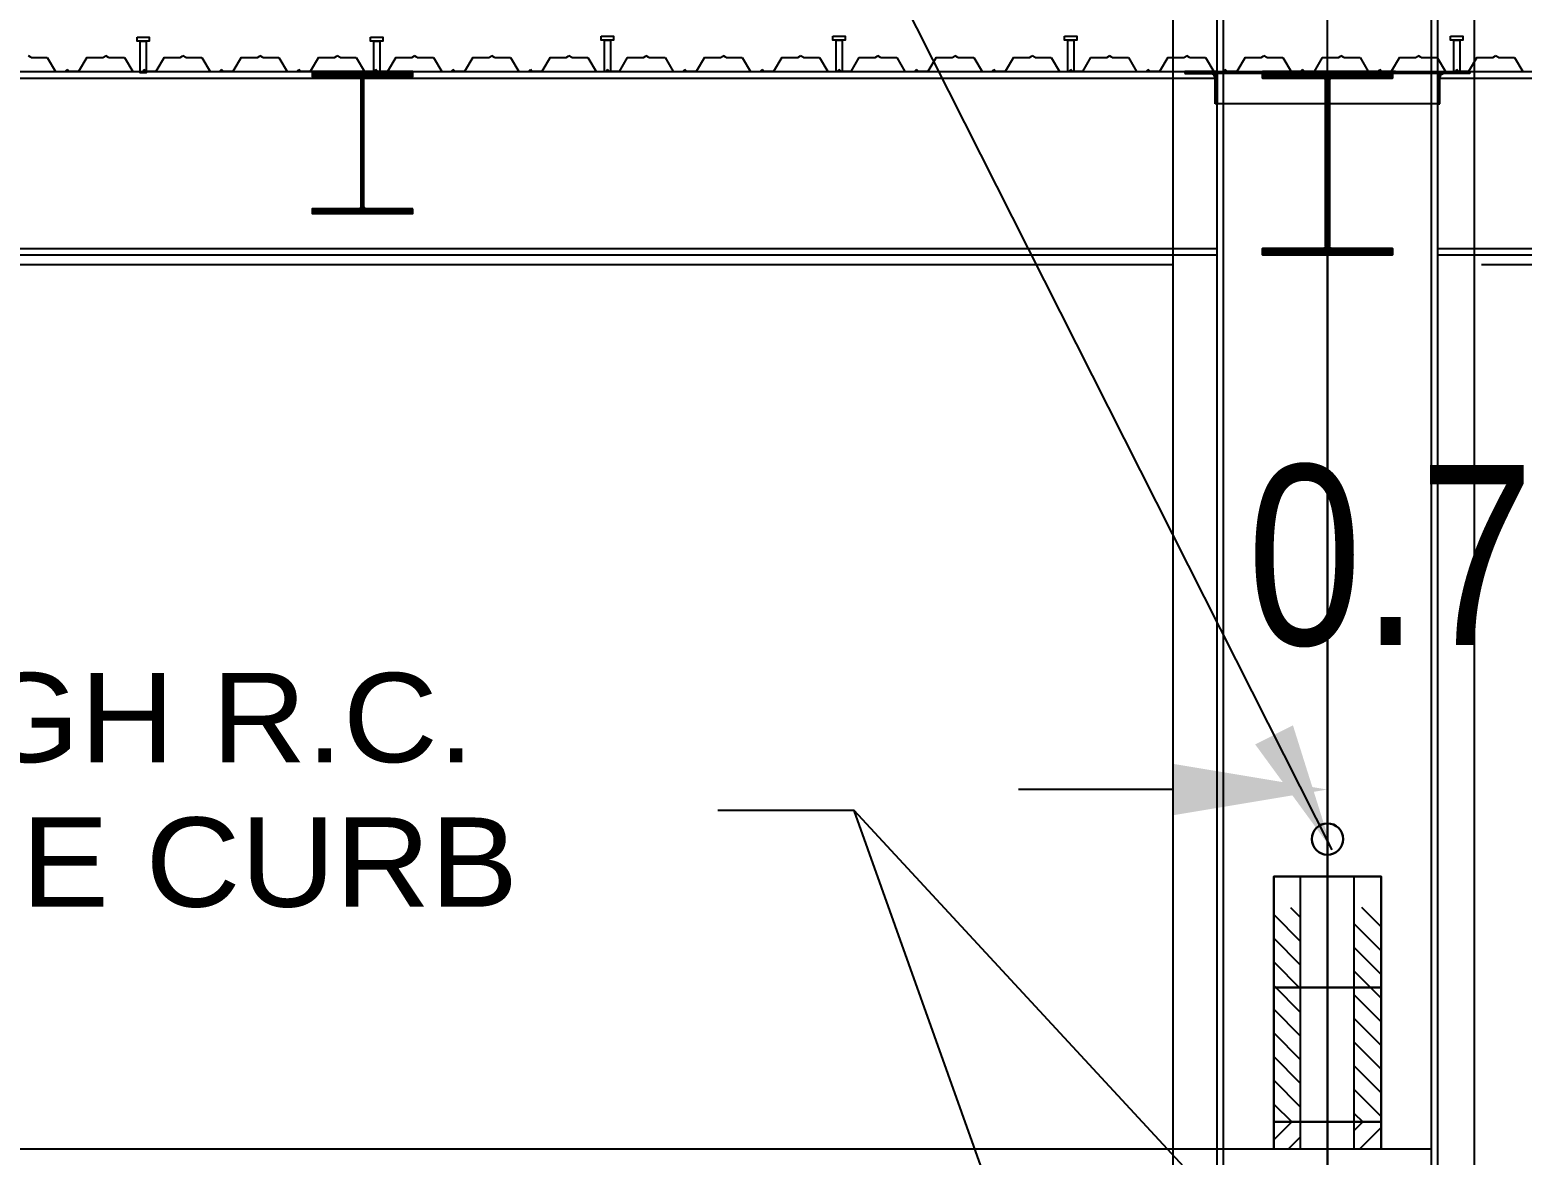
# Model space of a CAD drawing. Header units: millimetres. Extents: x 2148 to 2681, y 758 to 986.
# Drawn here: x 2232.039 to 2234.358, y 790.142 to 791.892 of the extents above; entities that cross this region are included whole.
import ezdxf

# ---------------------------------------------------------------- set-up
doc = ezdxf.new("R2010")
doc.units = ezdxf.units.MM
for name, pattern in [('CENTER2', [28.575, 19.05, -3.175, 3.175, -3.175]), ('HIDDEN', [0.375, 0.25, -0.125]), ('PHANTOMX2', [5, 2.5, -0.5, 0.5, -0.5, 0.5, -0.5])]:
    doc.linetypes.add(name, pattern=pattern)
for name, color, linetype in [('0.2', 10, 'Continuous'), ('contrucion line05', 86, 'Continuous'), ('D', 1, 'Continuous'), ('grid', 241, 'PHANTOMX2'), ('HATCH', 8, 'Continuous'), ('Layer2', 8, 'Continuous'), ('S_GRID LINES', 252, 'Continuous')]:
    doc.layers.add(name, color=color, linetype=linetype)
doc.layers.add('0.3', color=160, linetype='Continuous', lineweight=30)
doc.styles.add('ARIALNW', font='ARIALN.TTF')
doc.styles.add('MMTX$0$ESMX$0$X-OPTA1D', font='x-opta1d')
doc.dimstyles.new('DIM 200', dxfattribs={"dimtxt": 0.36, "dimasz": 0.35, "dimexe": 0.1, "dimexo": 0, "dimgap": 0.08, "dimtad": 1, "dimlfac": 2, "dimrnd": 0.005, "dimzin": 1, "dimdsep": 46, "dimtxsty": 'ARIALNW', "dimcen": 0.09, "dimclrd": 6, "dimclre": 6, "dimclrt": 13, "dimadec": 0, "dimazin": 0, "dimtfac": 1, "dimtofl": 0, "dimtmove": 2, "dimatfit": 3, "dimfxl": 1, "dimtolj": 1, "dimtzin": 0, "dimarcsym": 0})

# ---------------------------------------------------------------- blocks, each defined once
blk = doc.blocks.new('*D2240')
at = {"layer": 'D', "color": 6, "lineweight": -2, "transparency": 16777216}
for p, q in [((2234.0557, 790.4385), (2234.0557, 790.8107)), ((2234.4305, 790.5628), (2234.4305, 790.8107)), ((2233.8157, 790.7107), (2233.5757, 790.7107)), ((2234.6705, 790.7107), (2234.9105, 790.7107))]:
    blk.add_line(p, q, dxfattribs=at)
at = {"layer": 'D', "color": 6, "transparency": 16777216}
for points in [[(2233.8157, 790.7507), (2233.8157, 790.6707), (2234.0557, 790.7107)], [(2234.6705, 790.7507), (2234.6705, 790.6707), (2234.4305, 790.7107)]]:
    blk.add_solid(points, dxfattribs=at)
at = {"layer": 'Defpoints', "color": 0, "transparency": 16777216}
for p in [(2234.0557, 790.7107), (2234.4305, 790.5628), (2234.0557, 790.4385, 0)]:
    blk.add_point(p, dxfattribs=at)
at = {"layer": 'D', "color": 13, "transparency": 16777216, "insert": (2234.2431, 791.0736), "char_height": 0.28, "attachment_point": 5, "style": 'ARIALNW'}
blk.add_mtext('\\A1;0.75', dxfattribs=at)

msp = doc.modelspace()

# ---------------------------------------------------------------- hatches: boundary and pattern name
at = {"layer": 'contrucion line05', "ltscale": 0.5}
h = msp.add_hatch(dxfattribs=at)
h.set_pattern_fill('ANSI31', color=256, scale=0.208333, style=0)
h.set_pattern_definition([(315, (2195.799888, 788.508929), (-0.018414239, -0.018414239), [])])
h.paths.add_polyline_path([(2234.0140687, 790.1938071), (2233.972402, 790.1938071), (2233.972402, 790.5271405), (2234.0140687, 790.5271405)])
h.paths.add_polyline_path([(2234.1390687, 790.1938071), (2234.097402, 790.1938071), (2234.097402, 790.5271405), (2234.1390687, 790.5271405)])
h = msp.add_hatch(dxfattribs=at)
h.set_pattern_fill('ANSI31', color=256, scale=0.208333, style=0)
h.set_pattern_definition([(45, (2195.799888, 791.878686), (-0.018414239, 0.018414239), [])])
h.paths.add_polyline_path([(2234.097402, 790.1521405), (2234.1390687, 790.1521405), (2234.1390687, 790.1938071), (2234.097402, 790.1938071)])
h.paths.add_polyline_path([(2233.972402, 790.1521405), (2234.0140687, 790.1521405), (2234.0140687, 790.1938071), (2233.972402, 790.1938071)])
at = {"layer": 'HATCH', "ltscale": 0.5}
h = msp.add_hatch(dxfattribs=at)
h.set_pattern_fill('ANSI31', color=256, scale=0.00775, style=0)
h.set_pattern_definition([(45, (64032.8127829, 2921.9561855), (-0.000685009694274, 0.000685009694274), [])])
edge = h.paths.add_edge_path()
edge.add_line((2232.6342862, 791.6140155), (2232.5611979, 791.6140155))
edge.add_arc((2232.5611979, 791.6170378), 0.0030223, 174.0972671, 270, ccw=False)
edge.add_line((2232.5581916, 791.6173486), (2232.5581916, 791.8160574))
edge.add_arc((2232.5611979, 791.8163682), 0.0030223, 89.6345547, 185.9027329, ccw=False)
edge.add_line((2232.5612172, 791.8193905), (2232.6342862, 791.8193905))
edge.add_line((2232.6342862, 791.8193905), (2232.6342862, 791.8271405))
edge.add_line((2232.6342862, 791.8271405), (2232.4776563, 791.8271405))
edge.add_line((2232.4776563, 791.8271405), (2232.4776563, 791.8193905))
edge.add_line((2232.4776563, 791.8193905), (2232.5505127, 791.8193905))
edge.add_arc((2232.550532, 791.8163682), 0.0030223, -4.2920933, 90.3654453, ccw=False)
edge.add_line((2232.5535458, 791.8161421), (2232.5535458, 791.617264))
edge.add_arc((2232.550532, 791.6170378), 0.0030223, -89.9999999, 4.2920934, ccw=False)
edge.add_line((2232.550532, 791.6140155), (2232.4776563, 791.6140155))
edge.add_line((2232.4776563, 791.6140155), (2232.4776563, 791.6062655))
edge.add_line((2232.4776563, 791.6062655), (2232.6342862, 791.6062655))
edge.add_line((2232.6342862, 791.6062655), (2232.6342862, 791.6140155))
h = msp.add_hatch(dxfattribs=at)
h.set_pattern_fill('ANSI31', color=256, scale=0.01, style=0)
h.set_pattern_definition([(45, (81985.3230328, 3540.380747), (-0.000883883476483, 0.000883883476483), [])])
h.paths.add_polyline_path([(2233.8811009, 791.8177272, 0.318843234), (2233.8748069, 791.8241405), (2233.8842368, 791.8241405), (2233.8841009, 791.7771407), (2233.8811009, 791.7771407)])
h.paths.add_polyline_path([(2233.8342333, 791.8271405), (2233.8342333, 791.8241405), (2233.8842368, 791.8241405), (2233.8842455, 791.8271405)])
h = msp.add_hatch(dxfattribs=at)
h.set_pattern_fill('ANSI31', color=256, scale=0.01, style=0)
h.set_pattern_definition([(45, (81976.3227214, 3540.380747), (-0.000883883476483, 0.000883883476483), [])])
edge = h.paths.add_edge_path()
edge.add_line((2234.1569192, 791.5521405), (2234.0626117, 791.5521405))
edge.add_arc((2234.0626117, 791.5560402), 0.0038997, 174.0972671, 270, ccw=False)
edge.add_line((2234.0587327, 791.5564413), (2234.0587327, 791.8128398))
edge.add_arc((2234.0626117, 791.8132408), 0.0038997, 89.6345547, 185.9027329, ccw=False)
edge.add_line((2234.0626366, 791.8171405), (2234.1569192, 791.8171405))
edge.add_line((2234.1569192, 791.8171405), (2234.1569192, 791.8271405))
edge.add_line((2234.1569192, 791.8271405), (2233.9548161, 791.8271405))
edge.add_line((2233.9548161, 791.8271405), (2233.9548161, 791.8171405))
edge.add_line((2233.9548161, 791.8171405), (2234.0488244, 791.8171405))
edge.add_arc((2234.0488492, 791.8132408), 0.0038997, -4.2920933, 90.3654453, ccw=False)
edge.add_line((2234.052738, 791.812949), (2234.052738, 791.5563321))
edge.add_arc((2234.0488492, 791.5560402), 0.0038997, -90, 4.2920933, ccw=False)
edge.add_line((2234.0488492, 791.5521405), (2233.9548161, 791.5521405))
edge.add_line((2233.9548161, 791.5521405), (2233.9548161, 791.5421405))
edge.add_line((2233.9548161, 791.5421405), (2234.1569192, 791.5421405))
edge.add_line((2234.1569192, 791.5421405), (2234.1569192, 791.5521405))
h = msp.add_hatch(dxfattribs=at)
h.set_pattern_fill('ANSI31', color=256, scale=0.01, style=0)
h.set_pattern_definition([(135, (-77517.211562, 3540.380747), (0.000883883476483, 0.000883883476483), [])])
h.paths.add_polyline_path([(2234.2303698, 791.8177272, -0.318843234), (2234.2366638, 791.8241405), (2234.2272339, 791.8241405), (2234.2273698, 791.7771407), (2234.2303698, 791.7771407)])
h.paths.add_polyline_path([(2234.2772374, 791.8271405), (2234.2772374, 791.8241405), (2234.2272339, 791.8241405), (2234.2272252, 791.8271405)])

# ---------------------------------------------------------------- linework, layer by layer
at = {"layer": '0.2', "ltscale": 0.5}
for p, q in [((2234.0140687, 790.4028276, 0.0000001), (2234.0140687, 790.5757125, 0.0000001)), ((2234.097402, 790.4028276, 0.0000001), (2234.097402, 790.5757125, 0.0000001)), ((2234.0140687, 790.1521405, 0.0000001), (2234.0140687, 790.4028276, 0.0000001)), ((2234.097402, 790.1521405, 0.0000001), (2234.097402, 790.4028276, 0.0000001))]:
    msp.add_line(p, q, dxfattribs=at)
at = {"layer": '0.3', "ltscale": 0.5, "elevation": 0.0000001}
for points in [[(2233.972402, 790.4028276), (2234.1390687, 790.4028276), (2234.1390687, 790.5757125), (2233.972402, 790.5757125)], [(2233.972402, 790.4028276), (2234.1390687, 790.4028276), (2234.1390687, 790.1938071), (2233.972402, 790.1938071)]]:
    msp.add_lwpolyline(points, close=True, dxfattribs=at)
msp.add_lwpolyline([(2234.1390687, 790.1521405), (2234.1390687, 790.1938071), (2233.972402, 790.1938071), (2233.972402, 790.1521405)], dxfattribs=at)
at = {"layer": '0.3', "ltscale": 0.5}
msp.add_circle((2234.0557354, 790.6337441, 0.0000001), 0.0243506, dxfattribs=at)
at = {"layer": 'D', "ltscale": 0.5}
for p, q in [((2229.7275366, 791.8271405, 0.0000001), (2233.8845568, 791.8271405, 0.0000001)), ((2233.8342333, 791.8271405, 0.0000001), (2233.8342333, 791.8241405, 0.0000001)), ((2233.9548161, 791.8241405, 0.0000001), (2233.8342333, 791.8241405, 0.0000001)), ((2234.2772374, 791.8241405, 0.0000001), (2234.1569192, 791.8241405, 0.0000001)), ((2234.2272252, 791.8271405, 0.0000001), (2238.3842455, 791.8271405, 0.0000001)), ((2229.7275366, 791.8171405, 0.0000001), (2233.8845568, 791.8171405, 0.0000001)), ((2233.8811009, 791.7771407, 0), (2233.8811009, 791.8177272, 0)), ((2234.2272252, 791.8171405, 0.0000001), (2238.3842455, 791.8171405, 0.0000001)), ((2234.052738, 791.7771407, 0), (2233.8811009, 791.7771407, 0)), ((2234.2303698, 791.7771407, 0), (2234.0587327, 791.7771407, 0)), ((2229.7275366, 791.5521405, 0.0000001), (2233.8845568, 791.5521405, 0.0000001)), ((2234.2272252, 791.5521405, 0.0000001), (2238.3842455, 791.5521405, 0.0000001)), ((2229.7275366, 791.5421405, 0.0000001), (2233.8845568, 791.5421405, 0.0000001)), ((2234.2272252, 791.5421405, 0.0000001), (2238.3842455, 791.5421405, 0.0000001)), ((2229.7952683, 790.1521405, 0.0000001), (2234.2172252, 790.1521405, 0.0000001)), ((2229.7952683, 790.1521405, 0.0000001), (2234.2172252, 790.1521405, 0.0000001))]:
    msp.add_line(p, q, dxfattribs=at)
at = {"layer": 'D', "color": 3, "ltscale": 0.5}
for p, q in [((2233.8842455, 785.4021405, 0.0000001), (2233.8842455, 791.8271402, 0.0000001)), ((2233.8942455, 785.4021405, 0.0000001), (2233.8942455, 791.8271402, 0.0000001)), ((2234.2172252, 785.4021405, 0.0000001), (2234.2172252, 791.8271402, 0.0000001)), ((2234.2272252, 785.4021405, 0.0000001), (2234.2272252, 791.8271402, 0.0000001))]:
    msp.add_line(p, q, dxfattribs=at)
for points, elevation in [([(2232.6342862, 791.6140155), (2232.5611979, 791.6140155, -0.444720244), (2232.5581916, 791.6173486), (2232.5581916, 791.8160574, -0.446631522), (2232.5612172, 791.8193905), (2232.6342862, 791.8193905), (2232.6342862, 791.8271405), (2232.4776563, 791.8271405), (2232.4776563, 791.8193905), (2232.5505127, 791.8193905, -0.438228127), (2232.5535458, 791.8161421), (2232.5535458, 791.617264, -0.436328672), (2232.550532, 791.6140155), (2232.4776563, 791.6140155), (2232.4776563, 791.6062655), (2232.6342862, 791.6062655)], 0.0000001), ([(2234.1569192, 791.5521405), (2234.0626117, 791.5521405, -0.444720244), (2234.0587327, 791.5564413), (2234.0587327, 791.8128398, -0.446631522), (2234.0626366, 791.8171405), (2234.1569192, 791.8171405), (2234.1569192, 791.8271405), (2233.9548161, 791.8271405), (2233.9548161, 791.8171405), (2234.0488244, 791.8171405, -0.438228127), (2234.052738, 791.812949), (2234.052738, 791.5563321, -0.436328672), (2234.0488492, 791.5521405), (2233.9548161, 791.5521405), (2233.9548161, 791.5421405), (2234.1569192, 791.5421405)], 0)]:
    msp.add_lwpolyline(points, format="xyb", close=True, dxfattribs=dict(at, elevation=elevation))
for points, elevation in [([(2234.0488741, 791.8171405), (2233.9548161, 791.8171405), (2233.9548161, 791.8271405), (2234.1569192, 791.8271405), (2234.1569192, 791.8171405), (2234.0625869, 791.8171405)], 0.0000001), ([(2234.052738, 791.5557483), (2234.052738, 791.8135327)], 0.0000001), ([(2234.0587327, 791.8136419), (2234.0587327, 791.5556392)], 0.0000001), ([(2234.0626117, 791.5521405), (2234.1569192, 791.5521405), (2234.1569192, 791.5421405), (2233.9548161, 791.5421405), (2233.9548161, 791.5521405), (2234.0488492, 791.5521405)], 0)]:
    msp.add_lwpolyline(points, dxfattribs=dict(at, elevation=elevation))
at = {"layer": 'D', "ltscale": 0.5}
msp.add_arc((2233.8734365, 791.8165005, 0.0000001), 0.0077619, 9.0929731, 79.8310934, dxfattribs=at)
at = {"layer": 'D', "color": 3, "ltscale": 0.5}
for centre, start, end in [((2234.0488492, 791.8132408, 0.0000001), 355.877061, 90.365456), ((2234.0626117, 791.8132408, 0.0000001), 89.634544, 184.122939)]:
    msp.add_arc(centre, 0.0038997, start, end, dxfattribs=at)
at = {"layer": 'grid', "ltscale": 0.7}
msp.add_line((2234.0557354, 795.1871116, 0.0000001), (2234.0557354, 790.0771405, 0.0000001), dxfattribs=at)
at = {"layer": 'HATCH', "linetype": 'ByBlock', "ltscale": 0.5}
for p, q in [((2233.815891, 785.4021405, 0.0000001), (2233.815891, 793.9083459, 0.0000001)), ((2234.2843997, 785.3902354, 0.0000001), (2234.2843997, 793.9083459, 0.0000001)), ((2229.7275366, 791.5271405, 0.0000001), (2233.8152683, 791.5271405, 0.0000001)), ((2234.2952683, 791.5271405, 0.0000001), (2238.826382, 791.5271405, 0.0000001))]:
    msp.add_line(p, q, dxfattribs=at)
at = {"layer": 'HATCH', "ltscale": 0.5}
for p, q in [((2232.0411908, 791.8493118, 0), (2232.0368775, 791.8516605, -0.0000002)), ((2232.0411908, 791.8493118, 0), (2232.0661908, 791.8493118, 0)), ((2232.0661908, 791.8493118, 0), (2232.0790513, 791.8271405, 0.0000001)), ((2232.127571, 791.8493118, 0), (2232.1147105, 791.8271405, 0.0000001)), ((2232.127571, 791.8493118, 0), (2232.152571, 791.8493118, 0)), ((2232.152571, 791.8493118, 0), (2232.1568844, 791.8516605, -0.0000002)), ((2232.1611977, 791.8493118, 0), (2232.1568844, 791.8516605, -0.0000002)), ((2232.1611977, 791.8493118, 0), (2232.1861977, 791.8493118, 0)), ((2232.1861977, 791.8493118, 0), (2232.1990582, 791.8271405, 0.0000001)), ((2232.2475779, 791.8493118, 0), (2232.2347174, 791.8271405, 0.0000001)), ((2232.2475779, 791.8493118, 0), (2232.2725779, 791.8493118, 0)), ((2232.2725779, 791.8493118, 0), (2232.2768913, 791.8516605, -0.0000002)), ((2232.2812046, 791.8493118, 0), (2232.2768913, 791.8516605, -0.0000002)), ((2232.2812046, 791.8493118, 0), (2232.3062046, 791.8493118, 0)), ((2232.3062046, 791.8493118, 0), (2232.3190651, 791.8271405, 0.0000001)), ((2232.3675849, 791.8493118, 0), (2232.3547243, 791.8271405, 0.0000001)), ((2232.3675849, 791.8493118, 0), (2232.3925849, 791.8493118, 0)), ((2232.3925849, 791.8493118, 0), (2232.3968982, 791.8516605, -0.0000002)), ((2232.4012116, 791.8493118, 0), (2232.3968982, 791.8516605, -0.0000002)), ((2232.4012116, 791.8493118, 0), (2232.4262116, 791.8493118, 0)), ((2232.4262116, 791.8493118, 0), (2232.4390721, 791.8271405, 0.0000001)), ((2232.4875918, 791.8493118, 0), (2232.4747313, 791.8271405, 0.0000001)), ((2232.4875918, 791.8493118, 0), (2232.5125918, 791.8493118, 0)), ((2232.5125918, 791.8493118, 0), (2232.5169051, 791.8516605, -0.0000002)), ((2232.5212185, 791.8493118, 0), (2232.5169051, 791.8516605, -0.0000002)), ((2232.5212185, 791.8493118, 0), (2232.5462185, 791.8493118, 0)), ((2232.5462185, 791.8493118, 0), (2232.559079, 791.8271405, 0.0000001)), ((2232.6075987, 791.8493118, 0), (2232.5947382, 791.8271405, 0.0000001)), ((2232.6075987, 791.8493118, 0), (2232.6325987, 791.8493118, 0)), ((2232.6325987, 791.8493118, 0), (2232.636912, 791.8516605, -0.0000002)), ((2232.6412254, 791.8493118, 0), (2232.636912, 791.8516605, -0.0000002)), ((2232.6412254, 791.8493118, 0), (2232.6662254, 791.8493118, 0)), ((2232.6662254, 791.8493118, 0), (2232.6790859, 791.8271405, 0.0000001)), ((2232.7276056, 791.8493118, 0), (2232.7147451, 791.8271405, 0.0000001)), ((2232.7276056, 791.8493118, 0), (2232.7526056, 791.8493118, 0)), ((2232.7526056, 791.8493118, 0), (2232.756919, 791.8516605, -0.0000002)), ((2232.7612323, 791.8493118, 0), (2232.756919, 791.8516605, -0.0000002)), ((2232.7612323, 791.8493118, 0), (2232.7862323, 791.8493118, 0)), ((2232.7862323, 791.8493118, 0), (2232.7990928, 791.8271405, 0.0000001)), ((2232.8476125, 791.8493118, 0), (2232.834752, 791.8271405, 0.0000001)), ((2232.8476125, 791.8493118, 0), (2232.8726125, 791.8493118, 0)), ((2232.8726125, 791.8493118, 0), (2232.8769259, 791.8516605, -0.0000002)), ((2232.8812392, 791.8493118, 0), (2232.8769259, 791.8516605, -0.0000002)), ((2232.8812392, 791.8493118, 0), (2232.9062392, 791.8493118, 0)), ((2232.9062392, 791.8493118, 0), (2232.9190997, 791.8271405, 0.0000001)), ((2232.9676194, 791.8493118, 0), (2232.9547589, 791.8271405, 0.0000001)), ((2232.9676194, 791.8493118, 0), (2232.9926194, 791.8493118, 0)), ((2232.9926194, 791.8493118, 0), (2232.9969328, 791.8516605, -0.0000002)), ((2233.0012461, 791.8493118, 0), (2232.9969328, 791.8516605, -0.0000002)), ((2233.0012461, 791.8493118, 0), (2233.0262461, 791.8493118, 0)), ((2233.0262461, 791.8493118, 0), (2233.0391067, 791.8271405, 0.0000001)), ((2233.0876264, 791.8493118, 0), (2233.0747659, 791.8271405, 0.0000001)), ((2233.0876264, 791.8493118, 0), (2233.1126264, 791.8493118, 0)), ((2233.1126264, 791.8493118, 0), (2233.1169397, 791.8516605, -0.0000002)), ((2233.1212531, 791.8493118, 0), (2233.1169397, 791.8516605, -0.0000002)), ((2233.1212531, 791.8493118, 0), (2233.1462531, 791.8493118, 0)), ((2233.1462531, 791.8493118, 0), (2233.1591136, 791.8271405, 0.0000001)), ((2233.2076333, 791.8493118, 0), (2233.1947728, 791.8271405, 0.0000001)), ((2233.2076333, 791.8493118, 0), (2233.2326333, 791.8493118, 0)), ((2233.2326333, 791.8493118, 0), (2233.2369466, 791.8516605, -0.0000002)), ((2233.24126, 791.8493118, 0), (2233.2369466, 791.8516605, -0.0000002)), ((2233.24126, 791.8493118, 0), (2233.26626, 791.8493118, 0)), ((2233.26626, 791.8493118, 0), (2233.2791205, 791.8271405, 0.0000001)), ((2233.3276402, 791.8493118, 0), (2233.3147797, 791.8271405, 0.0000001)), ((2233.3276402, 791.8493118, 0), (2233.3526402, 791.8493118, 0)), ((2233.3526402, 791.8493118, 0), (2233.3569535, 791.8516605, -0.0000002)), ((2233.3612669, 791.8493118, 0), (2233.3569535, 791.8516605, -0.0000002)), ((2233.3612669, 791.8493118, 0), (2233.3862669, 791.8493118, 0)), ((2233.3862669, 791.8493118, 0), (2233.3991274, 791.8271405, 0.0000001)), ((2233.4476471, 791.8493118, 0), (2233.4347866, 791.8271405, 0.0000001)), ((2233.4476471, 791.8493118, 0), (2233.4726471, 791.8493118, 0)), ((2233.4726471, 791.8493118, 0), (2233.4769605, 791.8516605, -0.0000002)), ((2233.4812738, 791.8493118, 0), (2233.4769605, 791.8516605, -0.0000002)), ((2233.4812738, 791.8493118, 0), (2233.5062738, 791.8493118, 0)), ((2233.5062738, 791.8493118, 0), (2233.5191343, 791.8271405, 0.0000001)), ((2233.567654, 791.8493118, 0), (2233.5547935, 791.8271405, 0.0000001)), ((2233.567654, 791.8493118, 0), (2233.592654, 791.8493118, 0)), ((2233.592654, 791.8493118, 0), (2233.5969674, 791.8516605, -0.0000002)), ((2233.6012807, 791.8493118, 0), (2233.5969674, 791.8516605, -0.0000002)), ((2233.6012807, 791.8493118, 0), (2233.6262807, 791.8493118, 0)), ((2233.6262807, 791.8493118, 0), (2233.6391412, 791.8271405, 0.0000001)), ((2233.6876609, 791.8493118, 0), (2233.6748004, 791.8271405, 0.0000001)), ((2233.6876609, 791.8493118, 0), (2233.7126609, 791.8493118, 0)), ((2233.7126609, 791.8493118, 0), (2233.7169743, 791.8516605, -0.0000002)), ((2233.7212877, 791.8493118, 0), (2233.7169743, 791.8516605, -0.0000002)), ((2233.7212877, 791.8493118, 0), (2233.7462877, 791.8493118, 0)), ((2233.7462877, 791.8493118, 0), (2233.7591482, 791.8271405, 0.0000001)), ((2233.8076679, 791.8493118, 0), (2233.7948074, 791.8271405, 0.0000001)), ((2233.8076679, 791.8493118, 0), (2233.8326679, 791.8493118, 0)), ((2233.8326679, 791.8493118, 0), (2233.8369812, 791.8516605, -0.0000002)), ((2233.8412946, 791.8493118, 0), (2233.8369812, 791.8516605, -0.0000002)), ((2233.8412946, 791.8493118, 0), (2233.8662946, 791.8493118, 0)), ((2233.8662946, 791.8493118, 0), (2233.8791551, 791.8271405, 0.0000001)), ((2233.9276748, 791.8493118, 0), (2233.9148143, 791.8271405, 0.0000001)), ((2233.9276748, 791.8493118, 0), (2233.9526748, 791.8493118, 0)), ((2233.9526748, 791.8493118, 0), (2233.9569881, 791.8516605, -0.0000002)), ((2233.9613015, 791.8493118, 0), (2233.9569881, 791.8516605, -0.0000002)), ((2233.9613015, 791.8493118, 0), (2233.9863015, 791.8493118, 0)), ((2233.9863015, 791.8493118, 0), (2233.999162, 791.8271405, 0.0000001)), ((2234.0476817, 791.8493118, 0), (2234.0348212, 791.8271405, 0.0000001)), ((2234.0476817, 791.8493118, 0), (2234.0726817, 791.8493118, 0)), ((2234.0726817, 791.8493118, 0), (2234.076995, 791.8516605, -0.0000002)), ((2234.0813084, 791.8493118, 0), (2234.076995, 791.8516605, -0.0000002)), ((2234.0813084, 791.8493118, 0), (2234.1063084, 791.8493118, 0)), ((2234.1063084, 791.8493118, 0), (2234.1191689, 791.8271405, 0.0000001)), ((2234.1676886, 791.8493118, 0), (2234.1548281, 791.8271405, 0.0000001)), ((2234.1676886, 791.8493118, 0), (2234.1926886, 791.8493118, 0)), ((2234.1926886, 791.8493118, 0), (2234.197002, 791.8516605, -0.0000002)), ((2234.2013153, 791.8493118, 0), (2234.197002, 791.8516605, -0.0000002)), ((2234.2013153, 791.8493118, 0), (2234.2263153, 791.8493118, 0)), ((2234.2263153, 791.8493118, 0), (2234.2391758, 791.8271405, 0.0000001)), ((2234.2876955, 791.8493118, 0), (2234.274835, 791.8271405, 0.0000001)), ((2234.2876955, 791.8493118, 0), (2234.3126955, 791.8493118, 0)), ((2234.3126955, 791.8493118, 0), (2234.3170089, 791.8516605, -0.0000002)), ((2234.3213222, 791.8493118, 0), (2234.3170089, 791.8516605, -0.0000002)), ((2234.3213222, 791.8493118, 0), (2234.3463222, 791.8493118, 0)), ((2234.3463222, 791.8493118, 0), (2234.3591827, 791.8271405, 0.0000001)), ((2232.0790513, 791.8271405, 0.0000001), (2232.0939093, 791.8271405, 0.0000001)), ((2232.0939093, 791.8271405, 0.0000001), (2232.0968809, 791.8304185, -0.0000002)), ((2232.0998525, 791.8271405, 0.0000001), (2232.0968809, 791.8304185, -0.0000002)), ((2232.1147105, 791.8271405, 0.0000001), (2232.0998525, 791.8271405, 0.0000001)), ((2232.1990582, 791.8271405, 0.0000001), (2232.2139162, 791.8271405, 0.0000001)), ((2232.2139162, 791.8271405, 0.0000001), (2232.2168878, 791.8304185, -0.0000002)), ((2232.2198594, 791.8271405, 0.0000001), (2232.2168878, 791.8304185, -0.0000002)), ((2232.2347174, 791.8271405, 0.0000001), (2232.2198594, 791.8271405, 0.0000001)), ((2232.3190651, 791.8271405, 0.0000001), (2232.3339231, 791.8271405, 0.0000001)), ((2232.3339231, 791.8271405, 0.0000001), (2232.3368947, 791.8304185, -0.0000002)), ((2232.3398663, 791.8271405, 0.0000001), (2232.3368947, 791.8304185, -0.0000002)), ((2232.3547243, 791.8271405, 0.0000001), (2232.3398663, 791.8271405, 0.0000001)), ((2232.4390721, 791.8271405, 0.0000001), (2232.4539301, 791.8271405, 0.0000001)), ((2232.4539301, 791.8271405, 0.0000001), (2232.4569017, 791.8304185, -0.0000002)), ((2232.4598733, 791.8271405, 0.0000001), (2232.4569017, 791.8304185, -0.0000002)), ((2232.4747313, 791.8271405, 0.0000001), (2232.4598733, 791.8271405, 0.0000001)), ((2232.559079, 791.8271405, 0.0000001), (2232.573937, 791.8271405, 0.0000001)), ((2232.573937, 791.8271405, 0.0000001), (2232.5769086, 791.8304185, -0.0000002)), ((2232.5798802, 791.8271405, 0.0000001), (2232.5769086, 791.8304185, -0.0000002)), ((2232.5947382, 791.8271405, 0.0000001), (2232.5798802, 791.8271405, 0.0000001)), ((2232.6790859, 791.8271405, 0.0000001), (2232.6939439, 791.8271405, 0.0000001)), ((2232.6939439, 791.8271405, 0.0000001), (2232.6969155, 791.8304185, -0.0000002)), ((2232.6998871, 791.8271405, 0.0000001), (2232.6969155, 791.8304185, -0.0000002)), ((2232.7147451, 791.8271405, 0.0000001), (2232.6998871, 791.8271405, 0.0000001)), ((2232.7990928, 791.8271405, 0.0000001), (2232.8139508, 791.8271405, 0.0000001)), ((2232.8139508, 791.8271405, 0.0000001), (2232.8169224, 791.8304185, -0.0000002)), ((2232.819894, 791.8271405, 0.0000001), (2232.8169224, 791.8304185, -0.0000002)), ((2232.834752, 791.8271405, 0.0000001), (2232.819894, 791.8271405, 0.0000001)), ((2232.9190997, 791.8271405, 0.0000001), (2232.9339577, 791.8271405, 0.0000001)), ((2232.9339577, 791.8271405, 0.0000001), (2232.9369293, 791.8304185, -0.0000002)), ((2232.9399009, 791.8271405, 0.0000001), (2232.9369293, 791.8304185, -0.0000002)), ((2232.9547589, 791.8271405, 0.0000001), (2232.9399009, 791.8271405, 0.0000001)), ((2233.0391067, 791.8271405, 0.0000001), (2233.0539647, 791.8271405, 0.0000001)), ((2233.0539647, 791.8271405, 0.0000001), (2233.0569363, 791.8304185, -0.0000002)), ((2233.0599079, 791.8271405, 0.0000001), (2233.0569363, 791.8304185, -0.0000002)), ((2233.0747659, 791.8271405, 0.0000001), (2233.0599079, 791.8271405, 0.0000001)), ((2233.1591136, 791.8271405, 0.0000001), (2233.1739716, 791.8271405, 0.0000001)), ((2233.1739716, 791.8271405, 0.0000001), (2233.1769432, 791.8304185, -0.0000002)), ((2233.1799148, 791.8271405, 0.0000001), (2233.1769432, 791.8304185, -0.0000002)), ((2233.1947728, 791.8271405, 0.0000001), (2233.1799148, 791.8271405, 0.0000001)), ((2233.2791205, 791.8271405, 0.0000001), (2233.2939785, 791.8271405, 0.0000001)), ((2233.2939785, 791.8271405, 0.0000001), (2233.2969501, 791.8304185, -0.0000002)), ((2233.2999217, 791.8271405, 0.0000001), (2233.2969501, 791.8304185, -0.0000002)), ((2233.3147797, 791.8271405, 0.0000001), (2233.2999217, 791.8271405, 0.0000001)), ((2233.3991274, 791.8271405, 0.0000001), (2233.4139854, 791.8271405, 0.0000001)), ((2233.4139854, 791.8271405, 0.0000001), (2233.416957, 791.8304185, -0.0000002)), ((2233.4199286, 791.8271405, 0.0000001), (2233.416957, 791.8304185, -0.0000002)), ((2233.4347866, 791.8271405, 0.0000001), (2233.4199286, 791.8271405, 0.0000001)), ((2233.5191343, 791.8271405, 0.0000001), (2233.5339923, 791.8271405, 0.0000001)), ((2233.5339923, 791.8271405, 0.0000001), (2233.5369639, 791.8304185, -0.0000002)), ((2233.5399355, 791.8271405, 0.0000001), (2233.5369639, 791.8304185, -0.0000002)), ((2233.5547935, 791.8271405, 0.0000001), (2233.5399355, 791.8271405, 0.0000001)), ((2233.6391412, 791.8271405, 0.0000001), (2233.6539992, 791.8271405, 0.0000001)), ((2233.6539992, 791.8271405, 0.0000001), (2233.6569708, 791.8304185, -0.0000002)), ((2233.6599424, 791.8271405, 0.0000001), (2233.6569708, 791.8304185, -0.0000002)), ((2233.6748004, 791.8271405, 0.0000001), (2233.6599424, 791.8271405, 0.0000001)), ((2233.7591482, 791.8271405, 0.0000001), (2233.7740062, 791.8271405, 0.0000001)), ((2233.7740062, 791.8271405, 0.0000001), (2233.7769778, 791.8304185, -0.0000002)), ((2233.7799494, 791.8271405, 0.0000001), (2233.7769778, 791.8304185, -0.0000002)), ((2233.7948074, 791.8271405, 0.0000001), (2233.7799494, 791.8271405, 0.0000001)), ((2233.8342333, 791.8271405, 0.0000001), (2234.2772374, 791.8271405, 0.0000001)), ((2233.8342333, 791.8241405, 0.0000001), (2233.8748069, 791.8241405, 0.0000001)), ((2233.8791551, 791.8271405, 0.0000001), (2233.8940131, 791.8271405, 0.0000001)), ((2233.8842455, 791.8271405, 0.0000001), (2233.8841009, 791.7771407, 0)), ((2233.8940131, 791.8271405, 0.0000001), (2233.8969847, 791.8304185, -0.0000002)), ((2233.8999563, 791.8271405, 0.0000001), (2233.8969847, 791.8304185, -0.0000002)), ((2233.9148143, 791.8271405, 0.0000001), (2233.8999563, 791.8271405, 0.0000001)), ((2234.161408, 791.8271405, 0.0000001), (2233.9593049, 791.8271405, 0.0000001)), ((2233.999162, 791.8271405, 0.0000001), (2234.01402, 791.8271405, 0.0000001)), ((2234.01402, 791.8271405, 0.0000001), (2234.0169916, 791.8304185, -0.0000002)), ((2234.0199632, 791.8271405, 0.0000001), (2234.0169916, 791.8304185, -0.0000002)), ((2234.0348212, 791.8271405, 0.0000001), (2234.0199632, 791.8271405, 0.0000001)), ((2234.1191689, 791.8271405, 0.0000001), (2234.1340269, 791.8271405, 0.0000001)), ((2234.1340269, 791.8271405, 0.0000001), (2234.1369985, 791.8304185, -0.0000002)), ((2234.1399701, 791.8271405, 0.0000001), (2234.1369985, 791.8304185, -0.0000002)), ((2234.1548281, 791.8271405, 0.0000001), (2234.1399701, 791.8271405, 0.0000001)), ((2234.2272252, 791.8271405, 0.0000001), (2234.2273698, 791.7771407, 0)), ((2234.2772374, 791.8241405, 0.0000001), (2234.2366638, 791.8241405, 0.0000001)), ((2234.2389684, 791.8271405, 0.0000001), (2234.2538264, 791.8271405, 0.0000001)), ((2234.2391758, 791.8271405, 0.0000001), (2234.2540338, 791.8271405, 0.0000001)), ((2234.2540338, 791.8271405, 0.0000001), (2234.2570054, 791.8304185, -0.0000002)), ((2234.259977, 791.8271405, 0.0000001), (2234.2570054, 791.8304185, -0.0000002)), ((2234.2746276, 791.8271405, 0.0000001), (2234.2597696, 791.8271405, 0.0000001)), ((2234.274835, 791.8271405, 0.0000001), (2234.259977, 791.8271405, 0.0000001)), ((2234.2772374, 791.8271405, 0.0000001), (2234.2772374, 791.8241405, 0.0000001)), ((2233.9548161, 791.8171405, 0.0000001), (2234.0488741, 791.8171405, 0.0000001)), ((2234.0625869, 791.8171405, 0.0000001), (2234.1569192, 791.8171405, 0.0000001)), ((2234.2303698, 791.7771407, 0), (2234.2303698, 791.8177272, 0)), ((2233.8841009, 791.7771407, 0), (2233.8811009, 791.7771407, 0)), ((2234.2273698, 791.7771407, 0), (2234.2303698, 791.7771407, 0)), ((2233.9548161, 791.5421405, 0), (2234.1569192, 791.5421405, 0))]:
    msp.add_line(p, q, dxfattribs=at)
for points, elevation in [([(2232.2055924, 791.8804762), (2232.2245992, 791.8804762), (2232.2245992, 791.874423), (2232.2055924, 791.874423)], 0.0000001), ([(2232.2105641, 791.874423), (2232.2200023, 791.874423), (2232.2200023, 791.8255015), (2232.2105641, 791.8255015)], 0.0000001), ([(2232.5685848, 791.8804762), (2232.5875916, 791.8804762), (2232.5875916, 791.874423), (2232.5685848, 791.874423)], 0.0000001), ([(2232.5735565, 791.874423), (2232.5829946, 791.874423), (2232.5829946, 791.8255015), (2232.5735565, 791.8255015)], 0.0000001), ([(2232.9271197, 791.8821152), (2232.9461265, 791.8821152), (2232.9461265, 791.876062), (2232.9271197, 791.876062)], 0), ([(2232.9320914, 791.876062), (2232.9415296, 791.876062), (2232.9415296, 791.8271405), (2232.9320914, 791.8271405)], 0), ([(2233.2871405, 791.8821152), (2233.3061473, 791.8821152), (2233.3061473, 791.876062), (2233.2871405, 791.876062)], 0), ([(2233.2921122, 791.876062), (2233.3015504, 791.876062), (2233.3015504, 791.8271405), (2233.2921122, 791.8271405)], 0), ([(2233.6471612, 791.8821152), (2233.666168, 791.8821152), (2233.666168, 791.876062), (2233.6471612, 791.876062)], 0), ([(2233.6521329, 791.876062), (2233.6615711, 791.876062), (2233.6615711, 791.8271405), (2233.6521329, 791.8271405)], 0), ([(2234.2471958, 791.8821152), (2234.2662026, 791.8821152), (2234.2662026, 791.876062), (2234.2471958, 791.876062)], 0), ([(2234.2521675, 791.876062), (2234.2616057, 791.876062), (2234.2616057, 791.8271405), (2234.2521675, 791.8271405)], 0)]:
    msp.add_lwpolyline(points, close=True, dxfattribs=dict(at, elevation=elevation))
at = {"layer": 'HATCH', "ltscale": 0.5, "elevation": 0.0000001}
for points in [[(2233.8842455, 791.8271405), (2233.8342333, 791.8271405)], [(2234.2272252, 791.8271405), (2234.2772374, 791.8271405)]]:
    msp.add_lwpolyline(points, dxfattribs=at)
at = {"layer": 'HATCH', "ltscale": 0.5}
msp.add_arc((2234.2380342, 791.8165005, 0.0000001), 0.0077619, 100.1689066, 170.9070269, dxfattribs=at)
at = {"layer": 'Layer2', "color": 3, "linetype": 'HIDDEN', "ltscale": 0.4}
for p, q in [((2233.8842908, 791.8271405, 0.0000001), (2233.8842908, 793.9083459, 0.0000001)), ((2233.8940584, 791.8271405, 0.0000001), (2233.8940584, 793.9083459, 0.0000001)), ((2234.2172705, 791.8271402, 0.0000001), (2234.2172705, 793.9083459, 0.0000001)), ((2234.2272705, 791.8271402, 0.0000001), (2234.2272705, 793.9083459, 0.0000001))]:
    msp.add_line(p, q, dxfattribs=at)
at = {"layer": 'S_GRID LINES', "linetype": 'CENTER2', "ltscale": 0.2}
msp.add_line((2234.0557354, 789.4304952, 0.0000001), (2234.0557354, 795.1871116, 0.0000001), dxfattribs=at)

# ---------------------------------------------------------------- texts
at = {"color": 2, "style": 'MMTX$0$ESMX$0$X-OPTA1D', "text_generation_flag": 6, "width": 1.1}
for s, p in [('0.15 M. HIGH R.C.', (2231.0153647, 790.7532279, 0)), ('CONCRETE CURB', (2231.0153647, 790.5284093, 0))]:
    msp.add_text(s, height=0.138915, rotation=180, dxfattribs=at).set_placement(p)

# ---------------------------------------------------------------- dimensions: what is measured, and where the dimension line sits
at = {"layer": 'D'}
dim = msp.add_linear_dim(base=(2234.0557354, 790.7106851, 0), p1=(2234.4304991, 790.5627983, 0), p2=(2234.0557354, 790.4384855, 0.0000001), dimstyle='DIM 200', override={"dimtxt": 0.28, "dimasz": 0.24, "dimfxl": 0.03}, dxfattribs=at)
dim.commit()
dim.dimension.update_dxf_attribs({"geometry": '*D2240', "text_midpoint": (2234.2431172, 791.0736455, 0)})

# ---------------------------------------------------------------- leaders
for points in [[(2234.0628469, 790.6171717, 0), (2232.9327489, 792.8566158, 0), (2232.5257577, 792.8566158, 0)], [(2234.3535599, 789.5611243, 0), (2233.3200821, 790.6781912, 0), (2233.1082852, 790.6781912, 0)], [(2234.3271538, 787.8548147, 0), (2233.3200821, 790.6781912, 0), (2233.1082852, 790.6781912, 0)]]:
    msp.add_leader(points, dimstyle='DIM 200', override={"dimasz": 0.2, "dimtad": 0, "dimfxl": 0.03}, dxfattribs=at)

doc.saveas('drawing.dxf')
